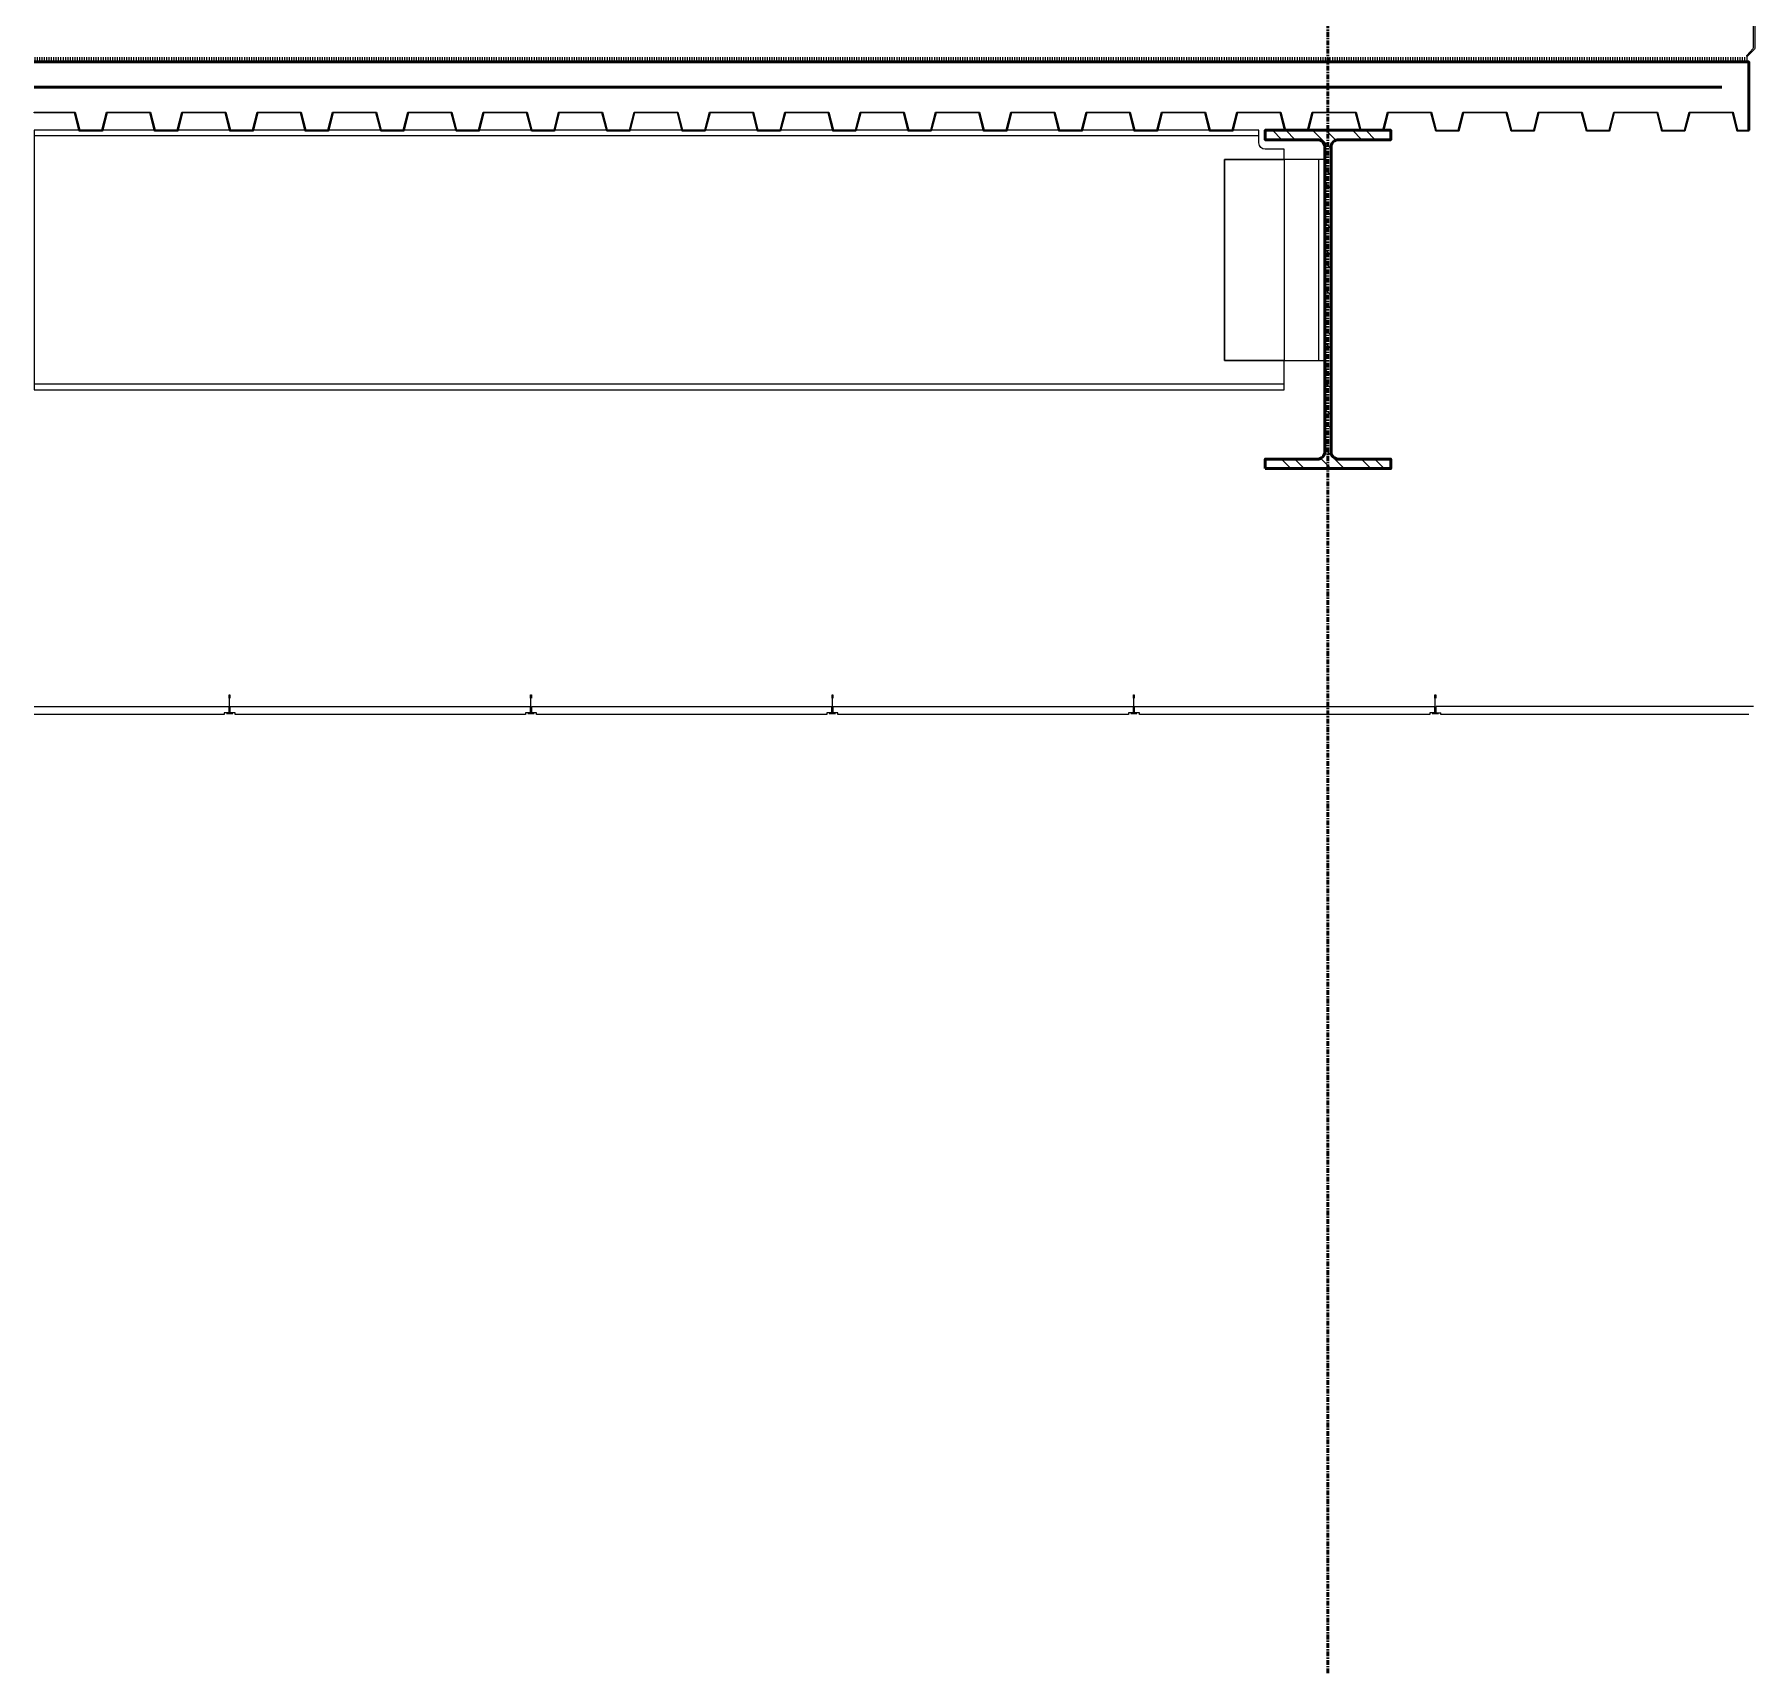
# Model space of a CAD drawing. Header units: inches. Extents: x 3850 to 5846, y -3 to 909.
# Drawn here: x 4657.3 to 4793.8, y 281.3 to 411.1 of the extents above; entities that cross this region are included whole.
import ezdxf

# ---------------------------------------------------------------- set-up
doc = ezdxf.new("R2010")
doc.units = ezdxf.units.IN
doc.header["$LTSCALE"] = 0.5
doc.header["$MEASUREMENT"] = 0
doc.linetypes.add('CENTER2', pattern=[1.125, 0.75, -0.125, 0.125, -0.125])
doc.layers.get('0').update_dxf_attribs({"lineweight": 18})
for name, color, linetype, lineweight in [('A-Detl-Medm', 31, 'Continuous', 25), ('A-Detl-Patt', 190, 'Continuous', 18), ('A-Detl-Thin', 150, 'Continuous', 18), ('A-Detl-Wide', 213, 'Continuous', 50)]:
    doc.layers.add(name, color=color, linetype=linetype, lineweight=lineweight)

# ---------------------------------------------------------------- blocks, each defined once
blk = doc.blocks.new('AecDtl_9650C2')
at = {"layer": 'A-Detl-Thin'}
blk.add_lwpolyline([(0.04, 0.59), (0.6, 0.02, 0.414214), (0.65, 0.02), (0.65, 0.02, 0.397145), (0.65, 0.07), (0.16, 0.62, -0.18372), (0.12, 0.7), (0.12, 3.88, 0.414214), (0, 4), (0, 0.68, 0.198912)], format="xyb", close=True, dxfattribs=at)
blk = doc.blocks.new('*U58')
at = {"layer": 'A-Detl-Patt'}
h = blk.add_hatch(dxfattribs=at)
h.set_pattern_fill('ANSI32', color=256, scale=6, style=0)
h.set_pattern_definition([(45, (0, -13.46), (-1.591, 1.591), []), (45, (1.0607, -13.46), (-1.591, 1.591), [])])
edge = h.paths.add_edge_path()
edge.add_line((4.995, -26.92), (4.995, -26.175))
edge.add_line((4.995, -26.175), (0.845, -26.175))
edge.add_arc((0.845, -25.575), 0.6, 180, 270, ccw=False)
edge.add_line((0.245, -25.575), (0.245, -1.345))
edge.add_arc((0.845, -1.345), 0.6, 90, 180, ccw=False)
edge.add_line((0.845, -0.745), (4.995, -0.745))
edge.add_line((4.995, -0.745), (4.995, 0))
edge.add_line((4.995, 0), (-4.995, 0))
edge.add_line((-4.995, 0), (-4.995, -0.745))
edge.add_line((-4.995, -0.745), (-0.845, -0.745))
edge.add_arc((-0.845, -1.345), 0.6, 0, 90, ccw=False)
edge.add_line((-0.245, -1.345), (-0.245, -25.575))
edge.add_arc((-0.845, -25.575), 0.6, -90, 0, ccw=False)
edge.add_line((-0.845, -26.175), (-4.995, -26.175))
edge.add_line((-4.995, -26.175), (-4.995, -26.92))
edge.add_line((-4.995, -26.92), (4.995, -26.92))
at = {"color": 0, "linetype": 'ByBlock'}
blk.add_lwpolyline([(4.995, -26.92), (4.995, -26.175), (0.845, -26.175, -0.4142136), (0.245, -25.575), (0.245, -1.345, -0.4142136), (0.845, -0.745), (4.995, -0.745), (4.995, 0), (-4.995, 0), (-4.995, -0.745), (-0.845, -0.745, -0.4142136), (-0.245, -1.345), (-0.245, -25.575, -0.4142136), (-0.845, -26.175), (-4.995, -26.175), (-4.995, -26.92)], format="xyb", close=True, dxfattribs=at)
blk = doc.blocks.new('*U191')
at = {"layer": 'A-Detl-Thin'}
blk.add_lwpolyline([(0, 0.06), (0, 0), (0.92, 0), (1.3, 1.44), (4.7, 1.44), (5.08, 0), (6.92, 0), (7.3, 1.44), (10.7, 1.44), (11.08, 0), (12.92, 0), (13.3, 1.44), (16.7, 1.44), (17.08, 0), (18.92, 0), (19.3, 1.44), (22.7, 1.44), (23.08, 0), (24.92, 0), (25.3, 1.44), (28.7, 1.44), (29.08, 0), (30.92, 0), (31.3, 1.44), (34.7, 1.44), (35.08, 0), (36.92, 0), (37.3, 1.44), (40.7, 1.44), (41.08, 0), (42.92, 0), (43.3, 1.44), (46.7, 1.44), (47.08, 0), (48.92, 0), (49.3, 1.44), (52.7, 1.44), (53.08, 0), (54.92, 0), (55.3, 1.44), (58.7, 1.44), (59.08, 0), (60.92, 0), (61.3, 1.44), (64.7, 1.44), (65.08, 0), (66.92, 0), (67.3, 1.44), (70.7, 1.44), (71.08, 0), (72.92, 0), (73.3, 1.44), (76.7, 1.44), (77.08, 0), (78.92, 0), (79.3, 1.44), (82.7, 1.44), (83.08, 0), (84.92, 0), (85.3, 1.44), (88.7, 1.44), (89.08, 0), (90.92, 0), (91.3, 1.44), (94.7, 1.44), (95.08, 0), (96.92, 0), (97.3, 1.44), (100.7, 1.44), (101.08, 0), (102.92, 0), (103.3, 1.44), (106.7, 1.44), (107.08, 0), (108.92, 0), (109.3, 1.44), (112.7, 1.44), (113.08, 0), (114.92, 0), (115.3, 1.44), (118.7, 1.44), (119.08, 0), (120.92, 0), (121.3, 1.44), (124.7, 1.44), (125.08, 0), (126.92, 0), (127.3, 1.44), (130.7, 1.44), (131.08, 0), (132.92, 0), (133.3, 1.44), (136.5, 1.44), (136.5, 1.5), (133.25, 1.5), (132.88, 0.06), (131.12, 0.06), (130.75, 1.5), (127.25, 1.5), (126.88, 0.06), (125.12, 0.06), (124.75, 1.5), (121.25, 1.5), (120.88, 0.06), (119.12, 0.06), (118.75, 1.5), (115.25, 1.5), (114.88, 0.06), (113.12, 0.06), (112.75, 1.5), (109.25, 1.5), (108.88, 0.06), (107.12, 0.06), (106.75, 1.5), (103.25, 1.5), (102.88, 0.06), (101.12, 0.06), (100.75, 1.5), (97.25, 1.5), (96.88, 0.06), (95.12, 0.06), (94.75, 1.5), (91.25, 1.5), (90.88, 0.06), (89.12, 0.06), (88.75, 1.5), (85.25, 1.5), (84.88, 0.06), (83.12, 0.06), (82.75, 1.5), (79.25, 1.5), (78.88, 0.06), (77.12, 0.06), (76.75, 1.5), (73.25, 1.5), (72.88, 0.06), (71.12, 0.06), (70.75, 1.5), (67.25, 1.5), (66.88, 0.06), (65.12, 0.06), (64.75, 1.5), (61.25, 1.5), (60.88, 0.06), (59.12, 0.06), (58.75, 1.5), (55.25, 1.5), (54.88, 0.06), (53.12, 0.06), (52.75, 1.5), (49.25, 1.5), (48.88, 0.06), (47.12, 0.06), (46.75, 1.5), (43.25, 1.5), (42.88, 0.06), (41.12, 0.06), (40.75, 1.5), (37.25, 1.5), (36.88, 0.06), (35.12, 0.06), (34.75, 1.5), (31.25, 1.5), (30.88, 0.06), (29.12, 0.06), (28.75, 1.5), (25.25, 1.5), (24.88, 0.06), (23.12, 0.06), (22.75, 1.5), (19.25, 1.5), (18.88, 0.06), (17.12, 0.06), (16.75, 1.5), (13.25, 1.5), (12.88, 0.06), (11.12, 0.06), (10.75, 1.5), (7.25, 1.5), (6.88, 0.06), (5.12, 0.06), (4.75, 1.5), (1.25, 1.5), (0.88, 0.06), (0, 0.06)], close=True, dxfattribs=at)
at = {"layer": 'A-Detl-Wide'}
blk.add_lwpolyline([(0, 0.06), (0, 5.5), (136.5, 5.5)], dxfattribs=at)

msp = doc.modelspace()

# ---------------------------------------------------------------- hatches: boundary and pattern name
at = {"layer": 'A-Detl-Thin'}
h = msp.add_hatch(dxfattribs=at)
h.set_pattern_fill('LINE', color=256, scale=1.5, angle=90, style=0)
h.set_pattern_definition([(90, (4628.31983, 408.94018), (-0.1875, 1e-17), [])])
h.paths.add_polyline_path([(4793.81897, 408.94018), (4793.81897, 409.31518), (4657.3194, 409.31518), (4657.3194, 408.94018)], flags=0)

# ---------------------------------------------------------------- linework, layer by layer
at = {"layer": 'A-Detl-Medm'}
for p, q in [((4754.82474, 403.04995), (4657.3194, 403.04995)), ((4756.82474, 401.16995), (4756.82474, 385.16995)), ((4759.57474, 401.16995), (4759.57474, 385.16995)), ((4756.82474, 383.28995), (4657.3194, 383.28995)), ((4673.11397, 357.06248), (4672.61397, 357.06248)), ((4697.11397, 357.06248), (4696.61397, 357.06248)), ((4721.11397, 357.06248), (4720.61397, 357.06248)), ((4745.11397, 357.06248), (4744.61397, 357.06248)), ((4769.11397, 357.06248), (4768.61397, 357.06248)), ((4794.19447, 357.62498), (4768.92647, 357.62498)), ((4768.92647, 357.12798), (4768.92647, 357.62498)), ((4768.92647, 357.12798), (4769.30147, 357.12798)), ((4769.30147, 356.99998), (4769.30147, 357.12798)), ((4793.81947, 356.99998), (4769.30147, 356.99998))]:
    msp.add_line(p, q, dxfattribs=at)
msp.add_lwpolyline([(4754.82474, 382.83995), (4756.82474, 382.83995), (4756.82474, 385.16995), (4752.07474, 385.16995), (4752.07474, 401.16995), (4756.82474, 401.16995), (4756.82474, 401.99995), (4755.32474, 401.99995, -0.414213562), (4754.82474, 402.49995), (4754.82474, 403.49995), (4657.3194, 403.49995), (4657.3194, 382.83995), (4754.82474, 382.83995)], format="xyb", close=True, dxfattribs=at)
for points in [[(4752.07474, 401.16995), (4752.07474, 385.16995), (4760.07474, 385.16995), (4760.07474, 401.16995)], [(4672.92647, 357.62498), (4696.80147, 357.62498), (4696.80147, 357.12798), (4696.42647, 357.12798), (4696.42647, 356.99998), (4673.30147, 356.99998), (4673.30147, 357.12798), (4672.92647, 357.12798)], [(4696.92647, 357.62498), (4720.80147, 357.62498), (4720.80147, 357.12798), (4720.42647, 357.12798), (4720.42647, 356.99998), (4697.30147, 356.99998), (4697.30147, 357.12798), (4696.92647, 357.12798)], [(4720.92647, 357.62498), (4744.80147, 357.62498), (4744.80147, 357.12798), (4744.42647, 357.12798), (4744.42647, 356.99998), (4721.30147, 356.99998), (4721.30147, 357.12798), (4720.92647, 357.12798)], [(4744.92647, 357.62498), (4768.80147, 357.62498), (4768.80147, 357.12798), (4768.42647, 357.12798), (4768.42647, 356.99998), (4745.30147, 356.99998), (4745.30147, 357.12798), (4744.92647, 357.12798)]]:
    msp.add_lwpolyline(points, close=True, dxfattribs=at)
for points in [[(4672.86397, 357.06248), (4672.86397, 358.28123), (4672.83272, 358.31248), (4672.83272, 358.56248), (4672.89522, 358.56248), (4672.89522, 358.31248)], [(4696.86397, 357.06248), (4696.86397, 358.28123), (4696.83272, 358.31248), (4696.83272, 358.56248), (4696.89522, 358.56248), (4696.89522, 358.31248)], [(4720.86397, 357.06248), (4720.86397, 358.28123), (4720.83272, 358.31248), (4720.83272, 358.56248), (4720.89522, 358.56248), (4720.89522, 358.31248)], [(4744.86397, 357.06248), (4744.86397, 358.28123), (4744.83272, 358.31248), (4744.83272, 358.56248), (4744.89522, 358.56248), (4744.89522, 358.31248)], [(4768.86397, 357.06248), (4768.86397, 358.28123), (4768.83272, 358.31248), (4768.83272, 358.56248), (4768.89522, 358.56248), (4768.89522, 358.31248)], [(4657.3194, 357.62498), (4672.80147, 357.62498), (4672.80147, 357.12798), (4672.42647, 357.12798), (4672.42647, 356.99998), (4657.3194, 356.99998)]]:
    msp.add_lwpolyline(points, dxfattribs=at)
at = {"layer": 'A-Detl-Wide', "linetype": 'CENTER2'}
msp.add_line((4760.31974, 41.05427), (4760.31974, 822.41196), dxfattribs=at)
at = {"layer": 'A-Detl-Wide'}
for points in [[(4657.3194, 408.94018), (4793.81897, 408.94018)], [(4791.67823, 406.94018), (4657.3194, 406.94018)]]:
    msp.add_lwpolyline(points, dxfattribs=at)

# ---------------------------------------------------------------- block references
at = {"layer": 'A-Detl-Medm', "xscale": -1}
msp.add_blockref('AecDtl_9650C2', (4794.31897, 409.37498), dxfattribs=at)
at = {"layer": 'A-Detl-Wide', "xscale": -1}
for name, p in [('*U191', (4793.81897, 403.44018)), ('*U58', (4760.31974, 403.49995))]:
    msp.add_blockref(name, p, dxfattribs=at)

doc.saveas('drawing.dxf')
